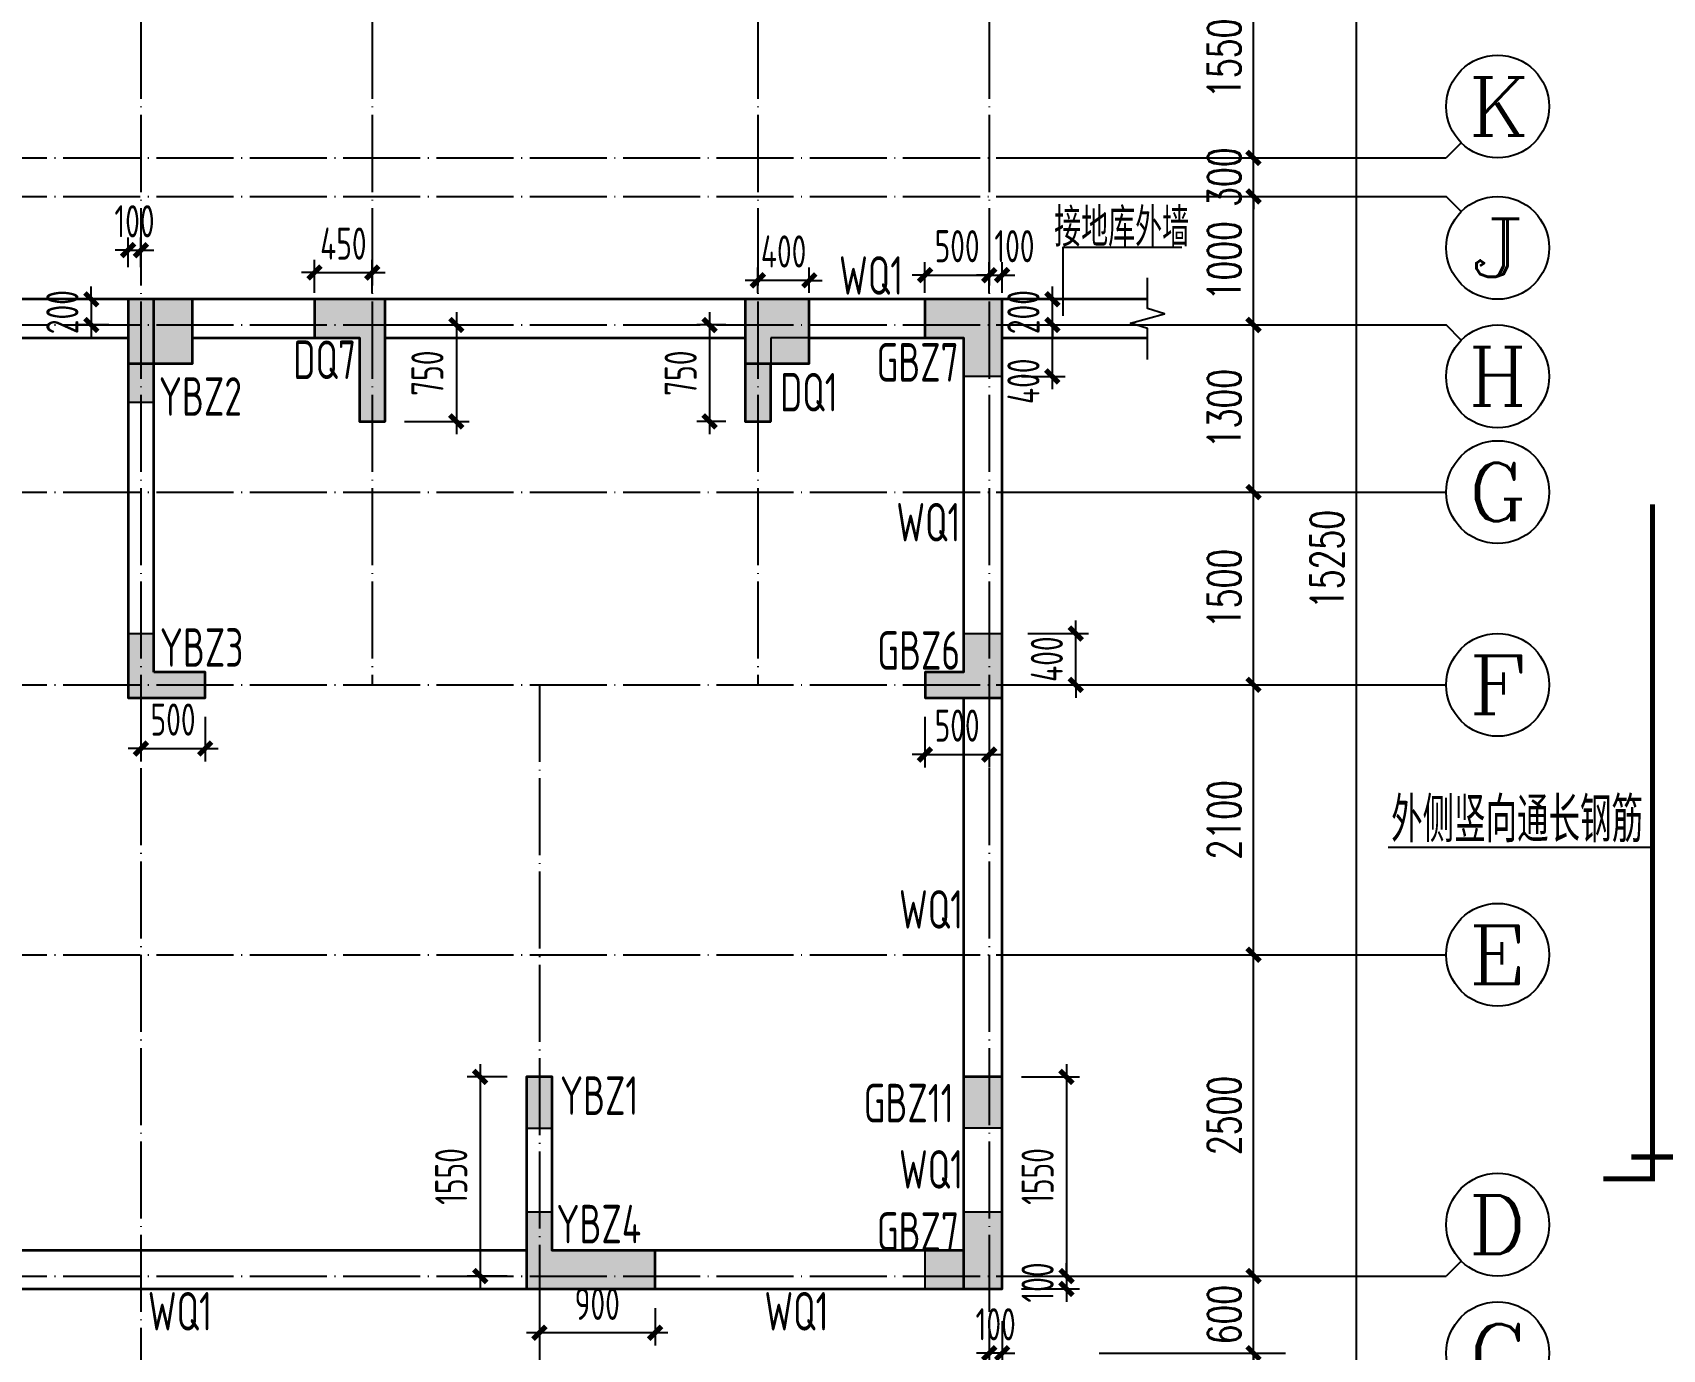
# Model space of a CAD drawing. Extents: x 393367 to 3005760, y 4998 to 826018.
# Drawn here: x 2395864 to 2408544, y 567335 to 577580 of the extents above; entities that cross this region are included whole.
import ezdxf
from ezdxf.enums import TextEntityAlignment as Align

# ---------------------------------------------------------------- set-up
doc = ezdxf.new("R2010")
doc.units = 0
doc.header["$LTSCALE"] = 1000
doc.linetypes.add('CONTINOUS', pattern=[0])
doc.linetypes.add('DOTE', pattern=[2.42, 2, -0.2, 0.02, -0.2])
doc.layers.get('0').update_dxf_attribs({"linetype": 'CONTINUOUS'})
doc.layers.get('Defpoints').update_dxf_attribs({"linetype": 'CONTINUOUS'})
for name, color, linetype in [('AXIS', 3, 'CONTINUOUS'), ('AXIS_TEXT', 7, 'CONTINUOUS'), ('COLU', 7, 'CONTINUOUS'), ('COLU_HATCH', 251, 'CONTINUOUS'), ('COLU_TH', 5, 'CONTINUOUS'), ('DIM', 3, 'CONTINUOUS'), ('DOTE', 8, 'DOTE'), ('S-砼墙', 150, 'CONTINUOUS'), ('TEXT', 7, 'CONTINUOUS'), ('THIN', 7, 'CONTINUOUS'), ('标注', 142, 'CONTINUOUS'), ('说明文字', 7, 'CONTINUOUS')]:
    doc.layers.add(name, color=color, linetype=linetype)
doc.layers.add('REIN', color=1, linetype='CONTINUOUS', lineweight=18)
doc.styles.add('_TCH_AXIS', font='COMPLEX', dxfattribs={"bigfont": 'GBCBIG'})
doc.styles.add('_TCH_DIM_T3', font='SIMPLEX', dxfattribs={"width": 0.705882, "bigfont": 'GBCBIG'})
doc.styles.add('COMPLEX', font='COMPLEX')
doc.styles.add('TSSD_Dimension', font='Tssdeng.shx', dxfattribs={"width": 0.7, "bigfont": 'hztxt.shx'})
doc.styles.add('TSSD_Rein', font='Tssdeng.shx', dxfattribs={"width": 0.7, "bigfont": 'hztxt.shx'})
doc.dimstyles.new('_TCH_ARCH&&100', dxfattribs={"dimtxt": 255, "dimasz": 100, "dimexe": 250, "dimexo": 300, "dimgap": 100, "dimtad": 1, "dimdec": 0, "dimzin": 0, "dimdsep": 46, "dimtxsty": '_TCH_DIM_T3', "dimblk": 'ARCHTICK', "dimcen": 0.09, "dimclrt": 7, "dimazin": 2, "dimtfac": 1, "dimtdec": 0, "dimtix": 1, "dimtmove": 2, "dimatfit": 3, "dimldrblk": 'ARCHTICK', "dimfxl": 1, "dimtolj": 1, "dimtzin": 0, "dimarcsym": 0})
doc.dimstyles.new('TSSD_100_100$0', dxfattribs={"dimtxt": 250, "dimasz": 100, "dimexe": 100, "dimexo": 250, "dimgap": 100, "dimtad": 1, "dimdec": 0, "dimzin": 0, "dimdsep": 46, "dimtxsty": 'TSSD_Rein', "dimblk": 'ARCHTICK', "dimcen": 0, "dimdle": 100, "dimclrt": 7, "dimadec": 0, "dimazin": 0, "dimtfac": 1, "dimtdec": 0, "dimtix": 1, "dimtmove": 2, "dimatfit": 3, "dimldrblk": '_tsdbk', "dimfxl": 1, "dimtolj": 1, "dimtzin": 0, "dimarcsym": 0})

# ---------------------------------------------------------------- blocks, each defined once
blk = doc.blocks.new('_ArchTick')
at = {"color": 0, "linetype": 'ByBlock', "const_width": 0.4}
blk.add_lwpolyline([(-0.5, -0.5), (0.5, 0.5)], dxfattribs=at)
blk = doc.blocks.new('*D2686')
at = {"layer": 'Defpoints', "color": 0}
for p in [(2396707, 575505), (2396321, 575305), (2396707, 575305)]:
    blk.add_point(p, dxfattribs=at)
at = {"layer": 'DIM', "color": 0, "lineweight": -2}
for p, q in [((2396321, 575505), (2396321, 575605)), ((2396457, 575505), (2396221, 575505)), ((2396321, 575505), (2396321, 575305)), ((2396457, 575305), (2396221, 575305)), ((2396321, 575305), (2396321, 575205))]:
    blk.add_line(p, q, dxfattribs=at)
at = {"layer": 'DIM', "color": 0, "lineweight": -2, "xscale": 100, "yscale": 100, "zscale": 100}
for p, rotation in [((2396321, 575505), 270), ((2396321, 575305), 90)]:
    blk.add_blockref('_ArchTick', p, dxfattribs=dict(at, rotation=rotation))
at = {"layer": 'DIM', "color": 7, "insert": (2396096, 575405), "char_height": 250, "attachment_point": 5, "rotation": 90, "style": 'TSSD_Rein'}
blk.add_mtext('\\A1;200', dxfattribs=at)
blk = doc.blocks.new('_tsdbk')
blk.add_line((-1, 0), (0, 0))
at = {"const_width": 0.5}
blk.add_lwpolyline([(-0.7, -0.7), (0.7, 0.7)], dxfattribs=at)
blk = doc.blocks.new('*D2687')
at = {"layer": 'Defpoints', "color": 0}
for p in [(2401507, 575652), (2401507, 575305), (2401907, 575305)]:
    blk.add_point(p, dxfattribs=at)
at = {"layer": 'DIM', "color": 0, "lineweight": -2}
for p, q in [((2401507, 575555), (2401507, 575752)), ((2401907, 575555), (2401907, 575752)), ((2401507, 575652), (2401407, 575652)), ((2401907, 575652), (2401507, 575652)), ((2401907, 575652), (2402007, 575652))]:
    blk.add_line(p, q, dxfattribs=at)
at = {"layer": 'DIM', "color": 0, "lineweight": -2, "xscale": 100, "yscale": 100, "zscale": 100}
blk.add_blockref('_ArchTick', (2401507, 575652), dxfattribs=at)
at = {"layer": 'DIM', "color": 0, "lineweight": -2, "xscale": 100, "yscale": 100, "zscale": 100, "rotation": 180}
blk.add_blockref('_ArchTick', (2401907, 575652), dxfattribs=at)
at = {"layer": 'DIM', "color": 7, "insert": (2401707, 575877), "char_height": 250, "attachment_point": 5, "style": 'TSSD_Rein'}
blk.add_mtext('\\A1;400', dxfattribs=at)
blk = doc.blocks.new('*D2688')
at = {"layer": 'Defpoints', "color": 0}
for p in [(2399807, 569455), (2399346, 567905), (2399807, 567905)]:
    blk.add_point(p, dxfattribs=at)
at = {"layer": 'DIM', "color": 0, "lineweight": -2}
for p, q in [((2399346, 569555), (2399346, 567805)), ((2399557, 569455), (2399246, 569455)), ((2399557, 567905), (2399246, 567905))]:
    blk.add_line(p, q, dxfattribs=at)
at = {"layer": 'DIM', "color": 0, "lineweight": -2, "xscale": 100, "yscale": 100, "zscale": 100}
for p, rotation in [((2399346, 569455), 90), ((2399346, 567905), 270)]:
    blk.add_blockref('_ArchTick', p, dxfattribs=dict(at, rotation=rotation))
at = {"layer": 'DIM', "color": 7, "insert": (2399121, 568680), "char_height": 250, "attachment_point": 5, "rotation": 90, "style": 'TSSD_Rein'}
blk.add_mtext('\\A1;1550', dxfattribs=at)
blk = doc.blocks.new('*D2689')
at = {"layer": 'Defpoints', "color": 0}
for p in [(2399807, 567905), (2400707, 567905), (2399807, 567464)]:
    blk.add_point(p, dxfattribs=at)
at = {"layer": 'DIM', "color": 0, "lineweight": -2}
for p, q in [((2399807, 567655), (2399807, 567364)), ((2400707, 567655), (2400707, 567364)), ((2400807, 567464), (2399707, 567464))]:
    blk.add_line(p, q, dxfattribs=at)
at = {"layer": 'DIM', "color": 0, "lineweight": -2, "xscale": 100, "yscale": 100, "zscale": 100, "rotation": 180}
blk.add_blockref('_ArchTick', (2399807, 567464), dxfattribs=at)
at = {"layer": 'DIM', "color": 0, "lineweight": -2, "xscale": 100, "yscale": 100, "zscale": 100}
blk.add_blockref('_ArchTick', (2400707, 567464), dxfattribs=at)
at = {"layer": 'DIM', "color": 7, "insert": (2400257, 567689), "char_height": 250, "attachment_point": 5, "style": 'TSSD_Rein'}
blk.add_mtext('\\A1;900', dxfattribs=at)
blk = doc.blocks.new('*D2690')
at = {"layer": 'Defpoints', "color": 0}
for p in [(2398507, 575713), (2398057, 575305), (2398507, 575305)]:
    blk.add_point(p, dxfattribs=at)
at = {"layer": 'DIM', "color": 0, "lineweight": -2}
for p, q in [((2398057, 575555), (2398057, 575813)), ((2398507, 575555), (2398507, 575813)), ((2398057, 575713), (2397957, 575713)), ((2398057, 575713), (2398507, 575713)), ((2398507, 575713), (2398607, 575713))]:
    blk.add_line(p, q, dxfattribs=at)
at = {"layer": 'DIM', "color": 0, "lineweight": -2, "xscale": 100, "yscale": 100, "zscale": 100}
blk.add_blockref('_ArchTick', (2398057, 575713), dxfattribs=at)
at = {"layer": 'DIM', "color": 0, "lineweight": -2, "xscale": 100, "yscale": 100, "zscale": 100, "rotation": 180}
blk.add_blockref('_ArchTick', (2398507, 575713), dxfattribs=at)
at = {"layer": 'DIM', "color": 7, "insert": (2398282, 575938), "char_height": 250, "attachment_point": 5, "style": 'TSSD_Rein'}
blk.add_mtext('\\A1;450', dxfattribs=at)
blk = doc.blocks.new('*D2691')
at = {"layer": 'Defpoints', "color": 0}
for p in [(2398507, 575305), (2398507, 574555), (2399161, 574555)]:
    blk.add_point(p, dxfattribs=at)
at = {"layer": 'DIM', "color": 0, "lineweight": -2}
for p, q in [((2398757, 575305), (2399261, 575305)), ((2399161, 575405), (2399161, 574455)), ((2398757, 574555), (2399261, 574555))]:
    blk.add_line(p, q, dxfattribs=at)
at = {"layer": 'DIM', "color": 0, "lineweight": -2, "xscale": 100, "yscale": 100, "zscale": 100}
for p, rotation in [((2399161, 575305), 90), ((2399161, 574555), 270)]:
    blk.add_blockref('_ArchTick', p, dxfattribs=dict(at, rotation=rotation))
at = {"layer": 'DIM', "color": 7, "insert": (2398936, 574930), "char_height": 250, "attachment_point": 5, "rotation": 90, "style": 'TSSD_Rein'}
blk.add_mtext('\\A1;750', dxfattribs=at)
blk = doc.blocks.new('*D2693')
at = {"layer": 'Defpoints', "color": 0}
for p in [(2401507, 575305), (2401131, 574555), (2401507, 574555)]:
    blk.add_point(p, dxfattribs=at)
at = {"layer": 'DIM', "color": 0, "lineweight": -2}
for p, q in [((2401257, 575305), (2401031, 575305)), ((2401131, 575405), (2401131, 574455)), ((2401257, 574555), (2401031, 574555))]:
    blk.add_line(p, q, dxfattribs=at)
at = {"layer": 'DIM', "color": 0, "lineweight": -2, "xscale": 100, "yscale": 100, "zscale": 100}
for p, rotation in [((2401131, 575305), 90), ((2401131, 574555), 270)]:
    blk.add_blockref('_ArchTick', p, dxfattribs=dict(at, rotation=rotation))
at = {"layer": 'DIM', "color": 7, "insert": (2400906, 574930), "char_height": 250, "attachment_point": 5, "rotation": 90, "style": 'TSSD_Rein'}
blk.add_mtext('\\A1;750', dxfattribs=at)
blk = doc.blocks.new('*D2694')
at = {"layer": 'Defpoints', "color": 0}
for p in [(2403307, 569455), (2403307, 567905), (2403908, 567905)]:
    blk.add_point(p, dxfattribs=at)
at = {"layer": 'DIM', "color": 0, "lineweight": -2}
for p, q in [((2403908, 569555), (2403908, 567805)), ((2403557, 569455), (2404008, 569455)), ((2403557, 567905), (2404008, 567905))]:
    blk.add_line(p, q, dxfattribs=at)
at = {"layer": 'DIM', "color": 0, "lineweight": -2, "xscale": 100, "yscale": 100, "zscale": 100}
for p, rotation in [((2403908, 569455), 90), ((2403908, 567905), 270)]:
    blk.add_blockref('_ArchTick', p, dxfattribs=dict(at, rotation=rotation))
at = {"layer": 'DIM', "color": 7, "insert": (2403683, 568680), "char_height": 250, "attachment_point": 5, "rotation": 90, "style": 'TSSD_Rein'}
blk.add_mtext('\\A1;1550', dxfattribs=at)
blk = doc.blocks.new('*D2695')
at = {"layer": 'Defpoints', "color": 0}
for p in [(2403307, 567905), (2403307, 567805), (2403908, 567805)]:
    blk.add_point(p, dxfattribs=at)
at = {"layer": 'DIM', "color": 0, "lineweight": -2}
for p, q in [((2403908, 567905), (2403908, 568005)), ((2403557, 567905), (2404008, 567905)), ((2403908, 567905), (2403908, 567805)), ((2403557, 567805), (2404008, 567805)), ((2403908, 567805), (2403908, 567705))]:
    blk.add_line(p, q, dxfattribs=at)
at = {"layer": 'DIM', "color": 0, "lineweight": -2, "xscale": 100, "yscale": 100, "zscale": 100}
for p, rotation in [((2403908, 567905), 270), ((2403908, 567805), 90)]:
    blk.add_blockref('_ArchTick', p, dxfattribs=dict(at, rotation=rotation))
at = {"layer": 'DIM', "color": 7, "insert": (2403683, 567855), "char_height": 250, "attachment_point": 5, "rotation": 90, "style": 'TSSD_Rein'}
blk.add_mtext('\\A1;100', dxfattribs=at)
blk = doc.blocks.new('*D2696')
at = {"layer": 'Defpoints', "color": 0}
for p in [(2403307, 575693), (2402807, 575305), (2403307, 575305)]:
    blk.add_point(p, dxfattribs=at)
at = {"layer": 'DIM', "color": 0, "lineweight": -2}
for p, q in [((2402807, 575693), (2402707, 575693)), ((2402807, 575555), (2402807, 575793)), ((2402807, 575693), (2403307, 575693)), ((2403307, 575555), (2403307, 575793)), ((2403307, 575693), (2403407, 575693))]:
    blk.add_line(p, q, dxfattribs=at)
at = {"layer": 'DIM', "color": 0, "lineweight": -2, "xscale": 100, "yscale": 100, "zscale": 100}
blk.add_blockref('_ArchTick', (2402807, 575693), dxfattribs=at)
at = {"layer": 'DIM', "color": 0, "lineweight": -2, "xscale": 100, "yscale": 100, "zscale": 100, "rotation": 180}
blk.add_blockref('_ArchTick', (2403307, 575693), dxfattribs=at)
at = {"layer": 'DIM', "color": 7, "insert": (2403057, 575918), "char_height": 250, "attachment_point": 5, "style": 'TSSD_Rein'}
blk.add_mtext('\\A1;500', dxfattribs=at)
blk = doc.blocks.new('*D2697')
at = {"layer": 'Defpoints', "color": 0}
for p in [(2402807, 572505), (2403307, 572505), (2403307, 571963)]:
    blk.add_point(p, dxfattribs=at)
at = {"layer": 'DIM', "color": 0, "lineweight": -2}
for p, q in [((2402807, 572255), (2402807, 571863)), ((2403307, 572255), (2403307, 571863)), ((2402807, 571963), (2402707, 571963)), ((2402807, 571963), (2403307, 571963)), ((2403307, 571963), (2403407, 571963))]:
    blk.add_line(p, q, dxfattribs=at)
at = {"layer": 'DIM', "color": 0, "lineweight": -2, "xscale": 100, "yscale": 100, "zscale": 100}
blk.add_blockref('_ArchTick', (2402807, 571963), dxfattribs=at)
at = {"layer": 'DIM', "color": 0, "lineweight": -2, "xscale": 100, "yscale": 100, "zscale": 100, "rotation": 180}
blk.add_blockref('_ArchTick', (2403307, 571963), dxfattribs=at)
at = {"layer": 'DIM', "color": 7, "insert": (2403057, 572188), "char_height": 250, "attachment_point": 5, "style": 'TSSD_Rein'}
blk.add_mtext('\\A1;500', dxfattribs=at)
blk = doc.blocks.new('*D2735')
at = {"layer": 'Defpoints', "color": 0}
for p in [(2403307, 575305), (2403798, 575305), (2403307, 574905)]:
    blk.add_point(p, dxfattribs=at)
at = {"layer": 'DIM', "color": 0, "lineweight": -2}
for p, q in [((2403557, 575305), (2403898, 575305)), ((2403798, 574805), (2403798, 575405)), ((2403557, 574905), (2403898, 574905))]:
    blk.add_line(p, q, dxfattribs=at)
at = {"layer": 'DIM', "color": 0, "lineweight": -2, "xscale": 100, "yscale": 100, "zscale": 100}
for p, rotation in [((2403798, 575305), 90), ((2403798, 574905), 270)]:
    blk.add_blockref('_ArchTick', p, dxfattribs=dict(at, rotation=rotation))
at = {"layer": 'DIM', "color": 7, "insert": (2403573, 574867), "char_height": 250, "attachment_point": 5, "rotation": 90, "style": 'TSSD_Rein'}
blk.add_mtext('\\A1;400', dxfattribs=at)
blk = doc.blocks.new('*D2736')
at = {"layer": 'Defpoints', "color": 0}
for p in [(2403307, 575505), (2403798, 575505), (2403307, 575305)]:
    blk.add_point(p, dxfattribs=at)
at = {"layer": 'DIM', "color": 0, "lineweight": -2}
for p, q in [((2403798, 575505), (2403798, 575605)), ((2403557, 575505), (2403898, 575505)), ((2403798, 575305), (2403798, 575505)), ((2403557, 575305), (2403898, 575305)), ((2403798, 575305), (2403798, 575205))]:
    blk.add_line(p, q, dxfattribs=at)
at = {"layer": 'DIM', "color": 0, "lineweight": -2, "xscale": 100, "yscale": 100, "zscale": 100}
for p, rotation in [((2403798, 575505), 270), ((2403798, 575305), 90)]:
    blk.add_blockref('_ArchTick', p, dxfattribs=dict(at, rotation=rotation))
at = {"layer": 'DIM', "color": 7, "insert": (2403573, 575405), "char_height": 250, "attachment_point": 5, "rotation": 90, "style": 'TSSD_Rein'}
blk.add_mtext('\\A1;200', dxfattribs=at)
blk = doc.blocks.new('*D2943')
at = {"layer": 'Defpoints', "color": 0}
for p in [(2396707, 572505), (2397207, 572505), (2397207, 572010)]:
    blk.add_point(p, dxfattribs=at)
at = {"layer": 'DIM', "color": 0, "lineweight": -2}
for p, q in [((2396707, 572255), (2396707, 571910)), ((2397207, 572255), (2397207, 571910)), ((2396707, 572010), (2396607, 572010)), ((2396707, 572010), (2397207, 572010)), ((2397207, 572010), (2397307, 572010))]:
    blk.add_line(p, q, dxfattribs=at)
at = {"layer": 'DIM', "color": 0, "lineweight": -2, "xscale": 100, "yscale": 100, "zscale": 100}
blk.add_blockref('_ArchTick', (2396707, 572010), dxfattribs=at)
at = {"layer": 'DIM', "color": 0, "lineweight": -2, "xscale": 100, "yscale": 100, "zscale": 100, "rotation": 180}
blk.add_blockref('_ArchTick', (2397207, 572010), dxfattribs=at)
at = {"layer": 'DIM', "color": 7, "insert": (2396957, 572235), "char_height": 250, "attachment_point": 5, "style": 'TSSD_Rein'}
blk.add_mtext('\\A1;500', dxfattribs=at)
blk = doc.blocks.new('*D3498')
at = {"layer": 'Defpoints', "color": 0}
for p in [(2403407, 575693), (2403307, 575305), (2403407, 575305)]:
    blk.add_point(p, dxfattribs=at)
at = {"layer": 'DIM', "color": 0, "lineweight": -2}
for p, q in [((2403307, 575693), (2403207, 575693)), ((2403307, 575555), (2403307, 575793)), ((2403307, 575693), (2403407, 575693)), ((2403407, 575555), (2403407, 575793)), ((2403407, 575693), (2403507, 575693))]:
    blk.add_line(p, q, dxfattribs=at)
at = {"layer": 'DIM', "color": 0, "lineweight": -2, "xscale": 100, "yscale": 100, "zscale": 100}
blk.add_blockref('_ArchTick', (2403307, 575693), dxfattribs=at)
at = {"layer": 'DIM', "color": 0, "lineweight": -2, "xscale": 100, "yscale": 100, "zscale": 100, "rotation": 180}
blk.add_blockref('_ArchTick', (2403407, 575693), dxfattribs=at)
at = {"layer": 'DIM', "color": 7, "insert": (2403503, 575918), "char_height": 250, "attachment_point": 5, "style": 'TSSD_Rein'}
blk.add_mtext('\\A1;100', dxfattribs=at)
blk = doc.blocks.new('*D3499')
at = {"layer": 'Defpoints', "color": 0}
for p in [(2403357, 572905), (2403980, 572905), (2403357, 572505)]:
    blk.add_point(p, dxfattribs=at)
at = {"layer": 'DIM', "color": 0, "lineweight": -2}
for p, q in [((2403607, 572905), (2404080, 572905)), ((2403980, 572905), (2403980, 573005)), ((2403980, 572505), (2403980, 572905)), ((2403607, 572505), (2404080, 572505)), ((2403980, 572505), (2403980, 572405))]:
    blk.add_line(p, q, dxfattribs=at)
at = {"layer": 'DIM', "color": 0, "lineweight": -2, "xscale": 100, "yscale": 100, "zscale": 100}
for p, rotation in [((2403980, 572905), 270), ((2403980, 572505), 90)]:
    blk.add_blockref('_ArchTick', p, dxfattribs=dict(at, rotation=rotation))
at = {"layer": 'DIM', "color": 7, "insert": (2403755, 572705), "char_height": 250, "attachment_point": 5, "rotation": 90, "style": 'TSSD_Rein'}
blk.add_mtext('\\A1;400', dxfattribs=at)
blk = doc.blocks.new('*D3500')
at = {"layer": 'Defpoints', "color": 0}
for p in [(2403307, 567805), (2403407, 567805), (2403307, 567305)]:
    blk.add_point(p, dxfattribs=at)
at = {"layer": 'DIM', "color": 0, "lineweight": -2}
for p, q in [((2403307, 567555), (2403307, 567205)), ((2403407, 567555), (2403407, 567205)), ((2403307, 567305), (2403207, 567305)), ((2403407, 567305), (2403307, 567305)), ((2403407, 567305), (2403507, 567305))]:
    blk.add_line(p, q, dxfattribs=at)
at = {"layer": 'DIM', "color": 0, "lineweight": -2, "xscale": 100, "yscale": 100, "zscale": 100}
blk.add_blockref('_ArchTick', (2403307, 567305), dxfattribs=at)
at = {"layer": 'DIM', "color": 0, "lineweight": -2, "xscale": 100, "yscale": 100, "zscale": 100, "rotation": 180}
blk.add_blockref('_ArchTick', (2403407, 567305), dxfattribs=at)
at = {"layer": 'DIM', "color": 7, "insert": (2403357, 567530), "char_height": 250, "attachment_point": 5, "style": 'TSSD_Rein'}
blk.add_mtext('\\A1;100', dxfattribs=at)
blk = doc.blocks.new('*D3537')
at = {"layer": 'AXIS', "color": 0, "lineweight": -2}
for p, q in [((2404163, 567305), (2405613, 567305)), ((2405363, 567305), (2405363, 567405)), ((2405363, 566705), (2405363, 567305)), ((2404163, 566705), (2405613, 566705)), ((2405363, 566705), (2405363, 566605))]:
    blk.add_line(p, q, dxfattribs=at)
at = {"layer": 'Defpoints', "color": 0}
for p in [(2403863, 567305), (2405363, 567305), (2403863, 566705)]:
    blk.add_point(p, dxfattribs=at)
at = {"layer": 'AXIS', "color": 0, "lineweight": -2, "xscale": 100, "yscale": 100, "zscale": 100}
for p, rotation in [((2405363, 567305), 270), ((2405363, 566705), 90)]:
    blk.add_blockref('_ArchTick', p, dxfattribs=dict(at, rotation=rotation))
at = {"layer": 'AXIS', "color": 7, "insert": (2405135, 567005), "char_height": 255, "attachment_point": 5, "rotation": 90, "style": '_TCH_DIM_T3'}
blk.add_mtext('\\A1;600', dxfattribs=at)
blk = doc.blocks.new('*D3538')
at = {"layer": 'AXIS', "color": 0, "lineweight": -2}
for p, q in [((2405363, 567905), (2405363, 568005)), ((2404163, 567905), (2405613, 567905)), ((2405363, 567305), (2405363, 567905)), ((2404163, 567305), (2405613, 567305)), ((2405363, 567305), (2405363, 567205))]:
    blk.add_line(p, q, dxfattribs=at)
at = {"layer": 'Defpoints', "color": 0}
for p in [(2403863, 567905), (2405363, 567905), (2403863, 567305)]:
    blk.add_point(p, dxfattribs=at)
at = {"layer": 'AXIS', "color": 0, "lineweight": -2, "xscale": 100, "yscale": 100, "zscale": 100}
for p, rotation in [((2405363, 567905), 270), ((2405363, 567305), 90)]:
    blk.add_blockref('_ArchTick', p, dxfattribs=dict(at, rotation=rotation))
at = {"layer": 'AXIS', "color": 7, "insert": (2405135, 567605), "char_height": 255, "attachment_point": 5, "rotation": 90, "style": '_TCH_DIM_T3'}
blk.add_mtext('\\A1;600', dxfattribs=at)
blk = doc.blocks.new('*D3539')
at = {"layer": 'AXIS', "color": 0, "lineweight": -2}
for p, q in [((2404163, 570405), (2405613, 570405)), ((2405363, 567905), (2405363, 570405)), ((2404163, 567905), (2405613, 567905))]:
    blk.add_line(p, q, dxfattribs=at)
at = {"layer": 'Defpoints', "color": 0}
for p in [(2403863, 570405), (2405363, 570405), (2403863, 567905)]:
    blk.add_point(p, dxfattribs=at)
at = {"layer": 'AXIS', "color": 0, "lineweight": -2, "xscale": 100, "yscale": 100, "zscale": 100}
for p, rotation in [((2405363, 570405), 90), ((2405363, 567905), 270)]:
    blk.add_blockref('_ArchTick', p, dxfattribs=dict(at, rotation=rotation))
at = {"layer": 'AXIS', "color": 7, "insert": (2405135, 569155), "char_height": 255, "attachment_point": 5, "rotation": 90, "style": '_TCH_DIM_T3'}
blk.add_mtext('\\A1;2500', dxfattribs=at)
blk = doc.blocks.new('*D3540')
at = {"layer": 'AXIS', "color": 0, "lineweight": -2}
for p, q in [((2404163, 572505), (2405613, 572505)), ((2405363, 570405), (2405363, 572505)), ((2404163, 570405), (2405613, 570405))]:
    blk.add_line(p, q, dxfattribs=at)
at = {"layer": 'Defpoints', "color": 0}
for p in [(2403863, 572505), (2405363, 572505), (2403863, 570405)]:
    blk.add_point(p, dxfattribs=at)
at = {"layer": 'AXIS', "color": 0, "lineweight": -2, "xscale": 100, "yscale": 100, "zscale": 100}
for p, rotation in [((2405363, 572505), 90), ((2405363, 570405), 270)]:
    blk.add_blockref('_ArchTick', p, dxfattribs=dict(at, rotation=rotation))
at = {"layer": 'AXIS', "color": 7, "insert": (2405135, 571455), "char_height": 255, "attachment_point": 5, "rotation": 90, "style": '_TCH_DIM_T3'}
blk.add_mtext('\\A1;2100', dxfattribs=at)
blk = doc.blocks.new('*D3541')
at = {"layer": 'AXIS', "color": 0, "lineweight": -2}
for p, q in [((2404163, 574005), (2405613, 574005)), ((2405363, 572505), (2405363, 574005)), ((2404163, 572505), (2405613, 572505))]:
    blk.add_line(p, q, dxfattribs=at)
at = {"layer": 'Defpoints', "color": 0}
for p in [(2403863, 574005), (2405363, 574005), (2403863, 572505)]:
    blk.add_point(p, dxfattribs=at)
at = {"layer": 'AXIS', "color": 0, "lineweight": -2, "xscale": 100, "yscale": 100, "zscale": 100}
for p, rotation in [((2405363, 574005), 90), ((2405363, 572505), 270)]:
    blk.add_blockref('_ArchTick', p, dxfattribs=dict(at, rotation=rotation))
at = {"layer": 'AXIS', "color": 7, "insert": (2405135, 573255), "char_height": 255, "attachment_point": 5, "rotation": 90, "style": '_TCH_DIM_T3'}
blk.add_mtext('\\A1;1500', dxfattribs=at)
blk = doc.blocks.new('*D3542')
at = {"layer": 'AXIS', "color": 0, "lineweight": -2}
for p, q in [((2404163, 575305), (2405613, 575305)), ((2405363, 574005), (2405363, 575305)), ((2404163, 574005), (2405613, 574005))]:
    blk.add_line(p, q, dxfattribs=at)
at = {"layer": 'Defpoints', "color": 0}
for p in [(2403863, 575305), (2405363, 575305), (2403863, 574005)]:
    blk.add_point(p, dxfattribs=at)
at = {"layer": 'AXIS', "color": 0, "lineweight": -2, "xscale": 100, "yscale": 100, "zscale": 100}
for p, rotation in [((2405363, 575305), 90), ((2405363, 574005), 270)]:
    blk.add_blockref('_ArchTick', p, dxfattribs=dict(at, rotation=rotation))
at = {"layer": 'AXIS', "color": 7, "insert": (2405135, 574655), "char_height": 255, "attachment_point": 5, "rotation": 90, "style": '_TCH_DIM_T3'}
blk.add_mtext('\\A1;1300', dxfattribs=at)
blk = doc.blocks.new('*D3543')
at = {"layer": 'AXIS', "color": 0, "lineweight": -2}
for p, q in [((2404163, 576305), (2405613, 576305)), ((2405363, 575305), (2405363, 576305)), ((2404163, 575305), (2405613, 575305))]:
    blk.add_line(p, q, dxfattribs=at)
at = {"layer": 'Defpoints', "color": 0}
for p in [(2403863, 576305), (2405363, 576305), (2403863, 575305)]:
    blk.add_point(p, dxfattribs=at)
at = {"layer": 'AXIS', "color": 0, "lineweight": -2, "xscale": 100, "yscale": 100, "zscale": 100}
for p, rotation in [((2405363, 576305), 90), ((2405363, 575305), 270)]:
    blk.add_blockref('_ArchTick', p, dxfattribs=dict(at, rotation=rotation))
at = {"layer": 'AXIS', "color": 7, "insert": (2405135, 575805), "char_height": 255, "attachment_point": 5, "rotation": 90, "style": '_TCH_DIM_T3'}
blk.add_mtext('\\A1;1000', dxfattribs=at)
blk = doc.blocks.new('*D3544')
at = {"layer": 'AXIS', "color": 0, "lineweight": -2}
for p, q in [((2405363, 576605), (2405363, 576705)), ((2404163, 576605), (2405613, 576605)), ((2405363, 576305), (2405363, 576605)), ((2404163, 576305), (2405613, 576305)), ((2405363, 576305), (2405363, 576205))]:
    blk.add_line(p, q, dxfattribs=at)
at = {"layer": 'Defpoints', "color": 0}
for p in [(2403863, 576605), (2405363, 576605), (2403863, 576305)]:
    blk.add_point(p, dxfattribs=at)
at = {"layer": 'AXIS', "color": 0, "lineweight": -2, "xscale": 100, "yscale": 100, "zscale": 100}
for p, rotation in [((2405363, 576605), 270), ((2405363, 576305), 90)]:
    blk.add_blockref('_ArchTick', p, dxfattribs=dict(at, rotation=rotation))
at = {"layer": 'AXIS', "color": 7, "insert": (2405135, 576455), "char_height": 255, "attachment_point": 5, "rotation": 90, "style": '_TCH_DIM_T3'}
blk.add_mtext('\\A1;300', dxfattribs=at)
blk = doc.blocks.new('*D3545')
at = {"layer": 'AXIS', "color": 0, "lineweight": -2}
for p, q in [((2404163, 578155), (2405613, 578155)), ((2405363, 576605), (2405363, 578155)), ((2404163, 576605), (2405613, 576605))]:
    blk.add_line(p, q, dxfattribs=at)
at = {"layer": 'Defpoints', "color": 0}
for p in [(2403863, 578155), (2405363, 578155), (2403863, 576605)]:
    blk.add_point(p, dxfattribs=at)
at = {"layer": 'AXIS', "color": 0, "lineweight": -2, "xscale": 100, "yscale": 100, "zscale": 100}
for p, rotation in [((2405363, 578155), 90), ((2405363, 576605), 270)]:
    blk.add_blockref('_ArchTick', p, dxfattribs=dict(at, rotation=rotation))
at = {"layer": 'AXIS', "color": 7, "insert": (2405135, 577380), "char_height": 255, "attachment_point": 5, "rotation": 90, "style": '_TCH_DIM_T3'}
blk.add_mtext('\\A1;1550', dxfattribs=at)
blk = doc.blocks.new('*D3546')
at = {"layer": 'AXIS', "color": 0, "lineweight": -2}
for p, q in [((2404163, 581105), (2406413, 581105)), ((2406163, 565855), (2406163, 581105)), ((2404163, 565855), (2406413, 565855))]:
    blk.add_line(p, q, dxfattribs=at)
at = {"layer": 'Defpoints', "color": 0}
for p in [(2403863, 581105), (2406163, 581105), (2403863, 565855)]:
    blk.add_point(p, dxfattribs=at)
at = {"layer": 'AXIS', "color": 0, "lineweight": -2, "xscale": 100, "yscale": 100, "zscale": 100}
for p, rotation in [((2406163, 581105), 90), ((2406163, 565855), 270)]:
    blk.add_blockref('_ArchTick', p, dxfattribs=dict(at, rotation=rotation))
at = {"layer": 'AXIS', "color": 7, "insert": (2405935, 573480), "char_height": 255, "attachment_point": 5, "rotation": 90, "style": '_TCH_DIM_T3'}
blk.add_mtext('\\A1;15250', dxfattribs=at)
blk = doc.blocks.new('_axiso')
blk.add_circle((0, 0), 0.5)
at = {"layer": 'AXIS_TEXT', "style": 'COMPLEX', "width": 1.041667}
blk.add_attdef('A', text='', height=0.56, dxfattribs=at).set_placement((-0.25, -0.28), (0.25, -0.28), align=Align.FIT)
blk = doc.blocks.new('*D3586')
at = {"layer": 'Defpoints', "color": 0}
for p in [(2396707, 575887), (2396607, 575505), (2396707, 575505)]:
    blk.add_point(p, dxfattribs=at)
at = {"layer": 'DIM', "color": 0, "lineweight": -2}
for p, q in [((2396607, 575755), (2396607, 575987)), ((2396707, 575755), (2396707, 575987)), ((2396607, 575887), (2396507, 575887)), ((2396607, 575887), (2396707, 575887)), ((2396707, 575887), (2396807, 575887))]:
    blk.add_line(p, q, dxfattribs=at)
at = {"layer": 'DIM', "color": 0, "lineweight": -2, "xscale": 100, "yscale": 100, "zscale": 100}
blk.add_blockref('_ArchTick', (2396607, 575887), dxfattribs=at)
at = {"layer": 'DIM', "color": 0, "lineweight": -2, "xscale": 100, "yscale": 100, "zscale": 100, "rotation": 180}
blk.add_blockref('_ArchTick', (2396707, 575887), dxfattribs=at)
at = {"layer": 'DIM', "color": 7, "insert": (2396657, 576112), "char_height": 250, "attachment_point": 5, "style": 'TSSD_Rein'}
blk.add_mtext('\\A1;100', dxfattribs=at)

msp = doc.modelspace()

# ---------------------------------------------------------------- hatches: boundary and pattern name
at = {"layer": 'COLU_HATCH'}
for points in [[(2396807.04137, 575504.96449), (2396607.04137, 575504.96449), (2396607.04137, 574704.96449), (2396807.04137, 574704.96449)], [(2397107.04137, 575504.96449), (2396607.04137, 575504.96449), (2396607.04137, 575004.96449), (2397107.04137, 575004.96449)], [(2398407.14113, 575204.96449), (2398057.14113, 575204.96449), (2398057.14113, 575504.96449), (2398607.14113, 575504.96449), (2398607.14113, 574554.9639), (2398407.14113, 574554.9639)], [(2401607.13888, 575204.96449), (2401607.13888, 574554.96377), (2401407.13888, 574554.96377), (2401407.13888, 575504.96449), (2401907.0422, 575504.96449), (2401907.0422, 575204.96449)], [(2401906.46651, 575504.96449), (2401407.13888, 575504.96449), (2401407.13888, 575004.96449), (2401906.46651, 575004.96449)], [(2403107.14046, 575204.96449), (2402807.04829, 575204.96449), (2402807.04838, 575504.96367), (2403407.14055, 575504.96367), (2403407.14046, 574904.96449), (2403107.14046, 574904.96449)], [(2396807.04137, 572604.88802), (2397207.04582, 572604.88802), (2397207.04582, 572404.88802), (2396607.04137, 572404.88802), (2396607.04137, 572904.88802), (2396807.04137, 572904.88802)], [(2403107.14046, 572604.96373), (2403107.14046, 572904.96373), (2403407.14046, 572904.96373), (2403407.14046, 572404.96373), (2402807.14049, 572404.96373), (2402807.14049, 572604.96373)], [(2399907.13691, 569454.96423), (2399707.13691, 569454.96423), (2399707.13691, 569054.96423), (2399907.13691, 569054.96423)], [(2403107.13811, 569454.96722), (2403407.13708, 569454.96714), (2403407.13708, 569054.96714), (2403107.13811, 569054.96722)], [(2399907.13691, 568104.96426), (2400707.14321, 568104.96426), (2400707.14321, 567804.96426), (2399707.13691, 567804.96426), (2399707.13691, 568404.96426), (2399907.13691, 568404.96426)], [(2403107.13709, 568104.96426), (2403107.13905, 568404.97024), (2403407.13709, 568404.97009), (2403407.13709, 567804.96935), (2402807.13333, 567804.97157), (2402807.13211, 568104.9656)]]:
    msp.add_hatch(color=256, dxfattribs=at).paths.add_polyline_path(points)

# ---------------------------------------------------------------- linework, layer by layer
at = {"layer": 'AXIS'}
for p, q in [((2406979.71387, 576722.12179), (2406862.55658, 576604.9645)), ((2403862.55658, 576604.9645), (2406862.55658, 576604.9645)), ((2403862.55658, 576304.9645), (2406862.55658, 576304.9645)), ((2406979.71387, 576187.80721), (2406862.55658, 576304.9645)), ((2403862.55658, 575304.96449), (2406862.55658, 575304.96449)), ((2406979.71387, 575187.8072), (2406862.55658, 575304.96449)), ((2403862.55658, 574004.96449), (2406862.55658, 574004.96449)), ((2403862.55658, 572504.96449), (2406862.55658, 572504.96449)), ((2403862.55658, 570404.96449), (2406862.55658, 570404.96449)), ((2406979.71387, 568022.12178), (2406862.55658, 567904.96449)), ((2403862.55658, 567904.96449), (2406862.55658, 567904.96449))]:
    msp.add_line(p, q, dxfattribs=at)
at = {"layer": 'COLU', "lineweight": 35}
for points in [[(2397107.04137, 575504.96449), (2396607.04137, 575504.96449), (2396607.04137, 575004.96449), (2397107.04137, 575004.96449)], [(2397107.04137, 575504.96449), (2396607.04137, 575504.96449), (2396607.04137, 575004.96449), (2397107.04137, 575004.96449)], [(2401906.46651, 575504.96449), (2401407.13888, 575504.96449), (2401407.13888, 575004.96449), (2401906.46651, 575004.96449)], [(2401906.46651, 575504.96449), (2401407.13888, 575504.96449), (2401407.13888, 575004.96449), (2401906.46651, 575004.96449)]]:
    msp.add_lwpolyline(points, close=True, dxfattribs=at)
at = {"layer": 'COLU_TH'}
for points in [[(2396807.04137, 575504.96449), (2396607.04137, 575504.96449), (2396607.04137, 574704.96449), (2396807.04137, 574704.96449)], [(2398407.14113, 575204.96449), (2398057.14113, 575204.96449), (2398057.14113, 575504.96449), (2398607.14113, 575504.96449), (2398607.14113, 574554.9639), (2398407.14113, 574554.9639)], [(2401607.13888, 575204.96449), (2401607.13888, 574554.96377), (2401407.13888, 574554.96377), (2401407.13888, 575504.96449), (2401907.0422, 575504.96449), (2401907.0422, 575204.96449)], [(2403107.14046, 575204.96449), (2402807.04829, 575204.96449), (2402807.04838, 575504.96367), (2403407.14055, 575504.96367), (2403407.14046, 574904.96449), (2403107.14046, 574904.96449)], [(2396807.04137, 572604.88802), (2397207.04582, 572604.88802), (2397207.04582, 572404.88802), (2396607.04137, 572404.88802), (2396607.04137, 572904.88802), (2396807.04137, 572904.88802)], [(2403107.14046, 572604.96373), (2403107.14046, 572904.96373), (2403407.14046, 572904.96373), (2403407.14046, 572404.96373), (2402807.14049, 572404.96373), (2402807.14049, 572604.96373)], [(2399907.13691, 569454.96423), (2399707.13691, 569454.96423), (2399707.13691, 569054.96423), (2399907.13691, 569054.96423)], [(2403107.13811, 569454.96722), (2403407.13708, 569454.96714), (2403407.13708, 569054.96714), (2403107.13811, 569054.96722)], [(2399907.13691, 568104.96426), (2400707.14321, 568104.96426), (2400707.14321, 567804.96426), (2399707.13691, 567804.96426), (2399707.13691, 568404.96426), (2399907.13691, 568404.96426)], [(2403107.13709, 568104.96426), (2403107.13905, 568404.97024), (2403407.13709, 568404.97009), (2403407.13709, 567804.96935), (2402807.13333, 567804.97157), (2402807.13211, 568104.9656)]]:
    msp.add_lwpolyline(points, close=True, dxfattribs=at)
at = {"layer": 'DOTE', "linetype": 'DOTE', "ltscale": 0.3}
for p, q in [((2396706.7542, 581295.24995), (2396706.7542, 565742.59672)), ((2398506.7542, 581295.24995), (2398506.7542, 572504.96449)), ((2401506.7542, 581295.24995), (2401506.7542, 572504.96449)), ((2403306.7542, 581295.24995), (2403306.7542, 565742.59672)), ((2348185.81868, 576604.9645), (2403862.55658, 576604.9645)), ((2348185.81868, 576304.9645), (2403862.55658, 576304.9645)), ((2348185.81868, 575304.96449), (2403862.55658, 575304.96449)), ((2348185.81868, 574004.96449), (2403862.55658, 574004.96449)), ((2348185.81868, 572504.96449), (2403862.55658, 572504.96449)), ((2399806.7542, 572504.96449), (2399806.7542, 565742.59672)), ((2348185.81868, 570404.96449), (2403862.55658, 570404.96449)), ((2348185.81868, 567904.96449), (2403862.55658, 567904.96449))]:
    msp.add_line(p, q, dxfattribs=at)
at = {"layer": 'REIN', "linetype": 'ByBlock', "const_width": 40}
for points in [[(2408467.00474, 573908.88201), (2408467.00474, 573819.99177), (2408467.00474, 568661.40322), (2408085.73727, 568661.40322)], [(2408668.16403, 571722.24), (2408668.16403, 571633.34976), (2408668.16403, 568831.92902), (2408303.56083, 568831.92902)]]:
    msp.add_lwpolyline(points, dxfattribs=at)
at = {"layer": 'S-砼墙', "color": 40, "lineweight": 35}
for points in [[(2396607.04137, 575504.96515), (2393607.13998, 575504.96515), (2393606.75427, 578804.92154), (2393606.75427, 580611.464), (2392646.28138, 580611.464)], [(2401407.13888, 575504.96449), (2397107.04137, 575504.96449)], [(2404537.91262, 575504.96449), (2403407.14046, 575504.96449), (2403407.14046, 575504.96449), (2401906.46651, 575504.96449)], [(2346936.43397, 570461.55163), (2348406.75468, 570461.55163), (2348406.75758, 567804.96935), (2358806.75578, 567804.96426), (2358806.75578, 566604.96515), (2365606.94913, 566604.96515), (2365606.94913, 567804.96426), (2386206.94553, 567804.96426), (2386206.94553, 566604.96515), (2393007.13888, 566604.96515), (2393007.13888, 567804.96426), (2403407.13708, 567804.96935), (2403407.14046, 575204.96449), (2404537.91262, 575204.96449)], [(2393607.13998, 575204.96515), (2396607.04137, 575204.96515)], [(2397107.04137, 575204.96449), (2398407.14113, 575204.96449)], [(2398407.14113, 575204.96449), (2398407.14113, 574554.9639), (2398607.14113, 574554.9639)], [(2398607.14113, 574554.9639), (2398607.14113, 575204.96449)], [(2401906.46651, 575204.96449), (2403107.14046, 575204.96449)], [(2403107.14046, 575204.96449), (2403107.14046, 572604.96373), (2402807.14049, 572604.96373), (2402807.14049, 572404.96373), (2403107.14035, 572404.96373)], [(2396807.04137, 572604.94268), (2396807.04137, 575004.96449)], [(2403107.14035, 572404.96373), (2403107.13708, 568104.96426), (2399907.13691, 568104.96426), (2399907.13691, 569454.96423), (2399707.13691, 569454.96423), (2399707.13691, 568104.96426)], [(2399707.13691, 568104.96426), (2392907.13888, 568104.96426), (2392907.13888, 571104.96528), (2392707.13888, 571104.96528), (2392707.13888, 566904.96515), (2392707.13888, 566904.96515), (2392707.13888, 566904.96515), (2386506.94553, 566904.96515), (2386506.94553, 566904.96515), (2386506.94553, 566904.96515), (2386506.94553, 571104.96528), (2386306.94553, 571104.96528), (2386306.94553, 568104.96426), (2379506.9475, 568104.96426)]]:
    msp.add_lwpolyline(points, dxfattribs=at)
at = {"layer": 'S-砼墙', "color": 150, "lineweight": 35}
for points in [[(2396807.04137, 572604.94268), (2396807.04137, 575504.96449), (2396607.04137, 575504.96449), (2396607.04137, 572404.94194), (2397207.04513, 572404.94416), (2397207.04439, 572604.94416)], [(2398607.14113, 574554.9639), (2398607.14113, 575504.96449), (2398057.14113, 575504.96449), (2398057.14113, 575204.96449), (2398407.14113, 575204.96449), (2398407.14113, 574554.9639)], [(2401607.13888, 574554.96377), (2401607.13888, 575004.96449), (2401906.46651, 575004.96449), (2401907.0422, 575504.96449), (2401407.13888, 575504.96449), (2401407.13888, 574554.96377)], [(2403407.14046, 572404.96373), (2403407.14046, 575504.96367), (2402807.04838, 575504.96367), (2402807.04829, 575204.96449), (2403107.14046, 575204.96449), (2403107.14046, 572604.96373), (2402807.14049, 572604.96373), (2402807.14049, 572404.96373)], [(2399907.13691, 568104.96426), (2399907.13691, 569454.96423), (2399707.13691, 569454.96423), (2399707.13691, 567804.96426), (2400707.14321, 567804.96426), (2400707.14321, 568104.96426)], [(2403407.13708, 569454.96714), (2403107.13811, 569454.96722), (2403107.13811, 567804.96943), (2403407.13708, 567804.96935)]]:
    msp.add_lwpolyline(points, close=True, dxfattribs=at)
at = {"layer": 'S-砼墙', "color": 40, "lineweight": 35}
for points in [[(2398607.14113, 575204.96449), (2401407.13888, 575204.96449, 17523.0083138501)], [(2396607.04137, 575004.96449), (2396607.04137, 572404.94194), (2397207.04513, 572404.94416), (2397207.04439, 572604.94416), (2396807.04137, 572604.94268, 74214.9084153137)], [(2401407.13888, 575004.96449), (2401407.13888, 574554.96377), (2401607.13888, 574554.96377, 22014.5257041526)]]:
    msp.add_lwpolyline(points, format="xyb", dxfattribs=at)
at = {"layer": 'TEXT', "color": 230}
msp.add_lwpolyline([(2403881.00596, 575376.24156), (2403881.00596, 575910.09747), (2404804.24517, 575910.09747)], dxfattribs=at)
at = {"layer": 'THIN'}
msp.add_lwpolyline([(2404537.91262, 575036.96449), (2404537.91262, 575276.96449), (2404405.91262, 575318.96449), (2404669.91262, 575390.96449), (2404537.91262, 575432.96449), (2404537.91262, 575672.96449)], dxfattribs=at)
at = {"layer": '标注', "linetype": 'CONTINOUS'}
msp.add_line((2408467.00474, 571240.69749), (2406410.80519, 571240.69749), dxfattribs=at)

# ---------------------------------------------------------------- block references
at = {"layer": 'AXIS'}
ref = msp.add_blockref('_axiso', (2407262.55658, 577004.9645), dxfattribs=dict(at, xscale=800, yscale=800, zscale=800))
ref.add_attrib('A', 'K', dxfattribs={"layer": 'AXIS_TEXT', "height": 452.54834, "style": '_TCH_AXIS', "width": 1.105263}).set_placement((2407036.28241, 576778.69033), (2407488.83075, 576778.69033), align=Align.FIT)
ref = msp.add_blockref('_axiso', (2407262.55658, 575904.9645), dxfattribs=dict(at, xscale=800, yscale=800, zscale=800))
ref.add_attrib('A', 'J', dxfattribs={"layer": 'AXIS_TEXT', "height": 452.54834, "style": '_TCH_AXIS', "width": 1.909091}).set_placement((2407036.28241, 575678.69033), (2407488.83075, 575678.69033), align=Align.FIT)
ref = msp.add_blockref('_axiso', (2407262.55658, 574904.96449), dxfattribs=dict(at, xscale=800, yscale=800, zscale=800))
ref.add_attrib('A', 'H', dxfattribs={"layer": 'AXIS_TEXT', "height": 452.54834, "style": '_TCH_AXIS', "width": 1.05}).set_placement((2407036.28241, 574678.69032), (2407488.83075, 574678.69032), align=Align.FIT)
ref = msp.add_blockref('_axiso', (2407262.55658, 574004.96449), dxfattribs=dict(at, xscale=800, yscale=800, zscale=800))
ref.add_attrib('A', 'G', dxfattribs={"layer": 'AXIS_TEXT', "height": 452.54834, "style": '_TCH_AXIS', "width": 1.166667}).set_placement((2407036.28241, 573778.69032), (2407488.83075, 573778.69032), align=Align.FIT)
ref = msp.add_blockref('_axiso', (2407262.55658, 572504.96449), dxfattribs=dict(at, xscale=800, yscale=800, zscale=800))
ref.add_attrib('A', 'F', dxfattribs={"layer": 'AXIS_TEXT', "height": 452.54834, "style": '_TCH_AXIS', "width": 1.3125}).set_placement((2407036.28241, 572278.69032), (2407488.83075, 572278.69032), align=Align.FIT)
ref = msp.add_blockref('_axiso', (2407262.55658, 570404.96449), dxfattribs=dict(at, xscale=800, yscale=800, zscale=800))
ref.add_attrib('A', 'E', dxfattribs={"layer": 'AXIS_TEXT', "height": 452.54834, "style": '_TCH_AXIS', "width": 1.3125}).set_placement((2407036.28241, 570178.69032), (2407488.83075, 570178.69032), align=Align.FIT)
ref = msp.add_blockref('_axiso', (2407262.55658, 568304.96449), dxfattribs=dict(at, xscale=800, yscale=800, zscale=800))
ref.add_attrib('A', 'D', dxfattribs={"layer": 'AXIS_TEXT', "height": 452.54834, "style": '_TCH_AXIS', "width": 1.235294}).set_placement((2407036.28241, 568078.69032), (2407488.83075, 568078.69032), align=Align.FIT)
ref = msp.add_blockref('_axiso', (2407262.55658, 567304.96449), dxfattribs=dict(at, xscale=800, yscale=800, zscale=800))
ref.add_attrib('A', 'C', dxfattribs={"layer": 'AXIS_TEXT', "height": 452.54834, "style": '_TCH_AXIS', "width": 1.4}).set_placement((2407036.28241, 567078.69032), (2407488.83075, 567078.69032), align=Align.FIT)

# ---------------------------------------------------------------- texts
at = {"layer": 'TEXT', "color": 230, "style": 'TSSD_Rein', "width": 0.7}
for s, p in [('接地库外墙', (2403812.00667, 575914.29755)), ('WQ1', (2402138.33765, 575540.36658)), ('GBZ7', (2402429.51663, 574864.18415)), ('WQ1', (2402584.0702, 573620.42511)), ('GBZ6', (2402435.68243, 572622.38919)), ('WQ1', (2402604.82395, 570608.08574)), ('WQ1', (2402604.82395, 568585.33106)), ('WQ1', (2396761.32405, 567481.36229)), ('WQ1', (2401557.86158, 567481.36229))]:
    msp.add_text(s, height=300, dxfattribs=at).set_placement(p)
at = {"layer": 'TEXT', "color": 150, "style": 'TSSD_Rein', "width": 0.7}
for s, p in [('DQ7', (2397892.52298, 574884.43043)), ('DQ1', (2401679.93752, 574632.00278))]:
    msp.add_text(s, height=300, dxfattribs=at).set_placement(p)
at = {"layer": 'TEXT', "color": 30, "style": 'TSSD_Rein', "width": 0.7}
for s, p in [('YBZ2', (2396846.46091, 574598.65053)), ('YBZ3', (2396853.73697, 572645.81171)), ('YBZ1', (2399967.31604, 569159.16221)), ('YBZ4', (2399939.37525, 568159.60559))]:
    msp.add_text(s, height=300, dxfattribs=at).set_placement(p)
at = {"layer": 'TEXT', "style": 'TSSD_Rein', "width": 0.7}
for s, p in [('GBZ11', (2402330.03501, 569100.93259)), ('GBZ7', (2402432.22633, 568101.69898))]:
    msp.add_text(s, height=300, dxfattribs=at).set_placement(p)
at = {"layer": '说明文字', "color": 0, "style": 'TSSD_Dimension', "width": 0.7}
msp.add_text('外侧竖向通长钢筋', height=350, dxfattribs=at).set_placement((2406433.51738, 571280.70477))

# ---------------------------------------------------------------- dimensions: what is measured, and where the dimension line sits
at = {"layer": 'AXIS'}
for p1, p2, distance, picture, middle in [((2403862.55658, 565854.96449), (2403862.55658, 581104.9645), -2300, '*D3546', (2405935.05658, 573479.9645)), ((2403862.55658, 576604.9645), (2403862.55658, 578154.9645), -1500, '*D3545', (2405135.05658, 577379.9645)), ((2403862.55658, 576304.9645), (2403862.55658, 576604.9645), -1500, '*D3544', (2405135.05658, 576454.9645)), ((2403862.55658, 575304.96449), (2403862.55658, 576304.9645), -1500, '*D3543', (2405135.05658, 575804.9645)), ((2403862.55658, 574004.96449), (2403862.55658, 575304.96449), -1500, '*D3542', (2405135.05658, 574654.96449)), ((2403862.55658, 572504.96449), (2403862.55658, 574004.96449), -1500, '*D3541', (2405135.05658, 573254.96449)), ((2403862.55658, 570404.96449), (2403862.55658, 572504.96449), -1500, '*D3540', (2405135.05658, 571454.96449)), ((2403862.55658, 567904.96449), (2403862.55658, 570404.96449), -1500, '*D3539', (2405135.05658, 569154.96449)), ((2403862.55658, 567304.96449), (2403862.55658, 567904.96449), -1500, '*D3538', (2405135.05658, 567604.96449)), ((2403862.55658, 566704.96449), (2403862.55658, 567304.96449), -1500, '*D3537', (2405135.05658, 567004.96449))]:
    dim = msp.add_aligned_dim(p1=p1, p2=p2, distance=distance, dimstyle='_TCH_ARCH&&100', dxfattribs=at)
    dim.commit()
    dim.dimension.update_dxf_attribs({"geometry": picture, "text_midpoint": middle})
at = {"layer": 'DIM'}
for base, p1, p2, picture, middle in [((2396706.7542, 575887.28705), (2396607.04137, 575504.96449), (2396706.7542, 575504.96449), '*D3586', (2396656.89779, 576112.28705)), ((2398506.94768, 575713.33085), (2398057.14487, 575304.91768), (2398506.94768, 575304.91768), '*D2690', (2398282.04627, 575938.33085)), ((2403306.7542, 575693.22126), (2402807.04829, 575304.96449), (2403306.7542, 575304.96449), '*D2696', (2403056.90124, 575918.22126)), ((2401506.94768, 575651.65902), (2401907.04594, 575304.91768), (2401506.94768, 575304.91768), '*D2687', (2401706.99681, 575876.65902)), ((2397207.04582, 572009.93888), (2396706.94496, 572504.88802), (2397207.04582, 572504.88802), '*D2943', (2396956.99539, 572234.93888)), ((2403306.7542, 571962.57478), (2402807.14049, 572504.96449), (2403306.7542, 572504.96449), '*D2697', (2403056.94735, 572187.57478)), ((2399806.94768, 567464.20323), (2400707.14694, 567904.91745), (2399806.94768, 567904.91745), '*D2689', (2400257.04731, 567689.20323)), ((2403306.7542, 567304.96449), (2403407.13708, 567804.96935), (2403306.7542, 567804.96935), '*D3500', (2403356.94564, 567529.96449))]:
    dim = msp.add_linear_dim(base=base, p1=p1, p2=p2, dimstyle='TSSD_100_100$0', dxfattribs=at)
    dim.commit()
    dim.dimension.update_dxf_attribs({"geometry": picture, "text_midpoint": middle})
dim = msp.add_linear_dim(base=(2403407.14046, 575693.22126), p1=(2403306.7542, 575304.96449), p2=(2403407.14046, 575304.96449), dimstyle='TSSD_100_100$0', dxfattribs=at)
dim.commit()
dim.dimension.update_dxf_attribs({"geometry": '*D3498', "text_midpoint": (2403503.44462, 575918.22126), "dimtype": 160})
for base, p1, p2, picture, middle in [((2396320.93622, 575304.91768), (2396707.0441, 575504.91768), (2396707.0441, 575304.91768), '*D2686', (2396095.93622, 575404.91768)), ((2403797.59254, 575504.96338), (2403307.14046, 575304.96449), (2403307.14046, 575504.96338), '*D2736', (2403572.59254, 575404.96394)), ((2399160.70737, 574554.91709), (2398507.14487, 575304.91768), (2398507.14487, 574554.91709), '*D2691', (2398935.70737, 574929.91739)), ((2401130.98252, 574554.96377), (2401506.94768, 575304.91768), (2401506.94768, 574554.96377), '*D2693', (2400905.98252, 574929.94073)), ((2403979.69232, 572904.96373), (2403356.94733, 572504.96449), (2403356.94733, 572904.96373), '*D3499', (2403754.69232, 572704.96411)), ((2399346.09663, 567904.91768), (2399806.94768, 569454.91742), (2399806.94768, 567904.91768), '*D2688', (2399121.09663, 568679.91755)), ((2403908.03011, 567904.96449), (2403306.7542, 569454.96714), (2403306.7542, 567904.96449), '*D2694', (2403683.03011, 568679.96582)), ((2403908.03011, 567804.96935), (2403306.7542, 567904.96449), (2403306.7542, 567804.96935), '*D2695', (2403683.03011, 567854.96692))]:
    dim = msp.add_linear_dim(base=base, p1=p1, p2=p2, angle=90, dimstyle='TSSD_100_100$0', dxfattribs=at)
    dim.commit()
    dim.dimension.update_dxf_attribs({"geometry": picture, "text_midpoint": middle})
dim = msp.add_linear_dim(base=(2403797.59254, 575304.96449), p1=(2403307.14046, 574904.96449), p2=(2403307.14046, 575304.96449), angle=90, dimstyle='TSSD_100_100$0', dxfattribs=at)
dim.commit()
dim.dimension.update_dxf_attribs({"geometry": '*D2735', "text_midpoint": (2403572.59254, 574867.1907), "dimtype": 160})

doc.saveas('drawing.dxf')
